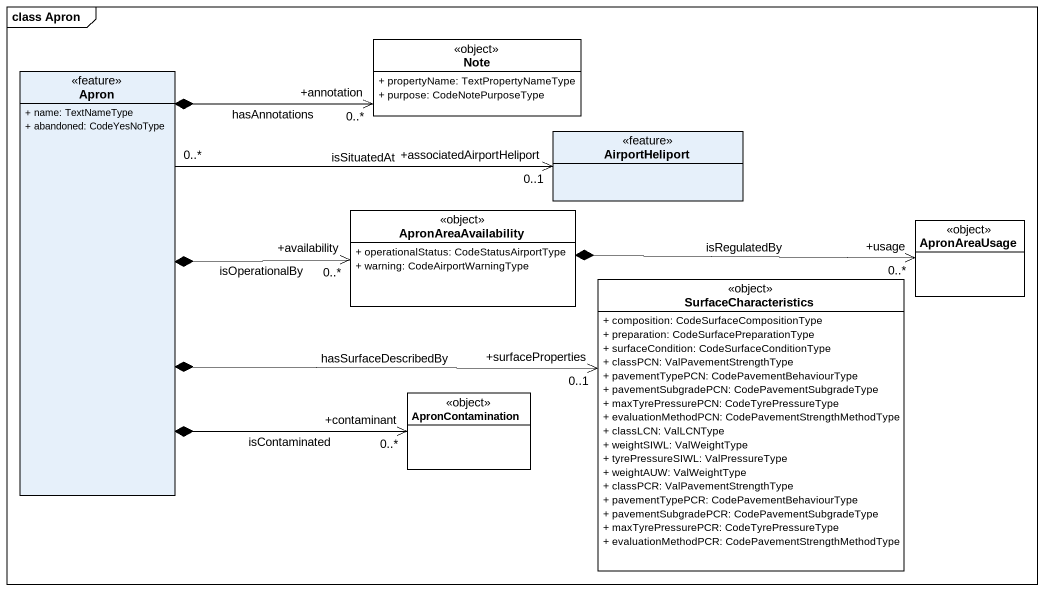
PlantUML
@startuml
mainframe class Apron
hide circle
hide empty members
skinparam classAttributeIconSize 0
class Apron <<feature>> {
  + name: TextNameType
  + abandoned: CodeYesNoType
}
class "Note" as Note_ <<object>> #FFFFFF {
  + propertyName: TextPropertyNameType
  + purpose: CodeNotePurposeType
}
class AirportHeliport <<feature>>
class ApronAreaAvailability <<object>> #FFFFFF {
  + operationalStatus: CodeStatusAirportType
  + warning: CodeAirportWarningType
}
class ApronAreaUsage <<object>> #FFFFFF
class SurfaceCharacteristics <<object>> #FFFFFF {
  + composition: CodeSurfaceCompositionType
  + preparation: CodeSurfacePreparationType
  + surfaceCondition: CodeSurfaceConditionType
  + classPCN: ValPavementStrengthType
  + pavementTypePCN: CodePavementBehaviourType
  + pavementSubgradePCN: CodePavementSubgradeType
  + maxTyrePressurePCN: CodeTyrePressureType
  + evaluationMethodPCN: CodePavementStrengthMethodType
  + classLCN: ValLCNType
  + weightSIWL: ValWeightType
  + tyrePressureSIWL: ValPressureType
  + weightAUW: ValWeightType
  + classPCR: ValPavementStrengthType
  + pavementTypePCR: CodePavementBehaviourType
  + pavementSubgradePCR: CodePavementSubgradeType
  + maxTyrePressurePCR: CodeTyrePressureType
  + evaluationMethodPCR: CodePavementStrengthMethodType
}
class ApronContamination <<object>> #FFFFFF
Apron *-right-> "+annotation\n0..*" Note_ : hasAnnotations
Apron "0..*" -right-> "+associatedAirportHeliport\n0..1" AirportHeliport : isSituatedAt
Apron *-right-> "+availability\n0..*" ApronAreaAvailability : isOperationalBy
Apron *-right-> "+surfaceProperties\n0..1" SurfaceCharacteristics : hasSurfaceDescribedBy
Apron *-right-> "+contaminant\n0..*" ApronContamination : isContaminated
ApronAreaAvailability *-right-> "+usage\n0..*" ApronAreaUsage : isRegulatedBy
@enduml
